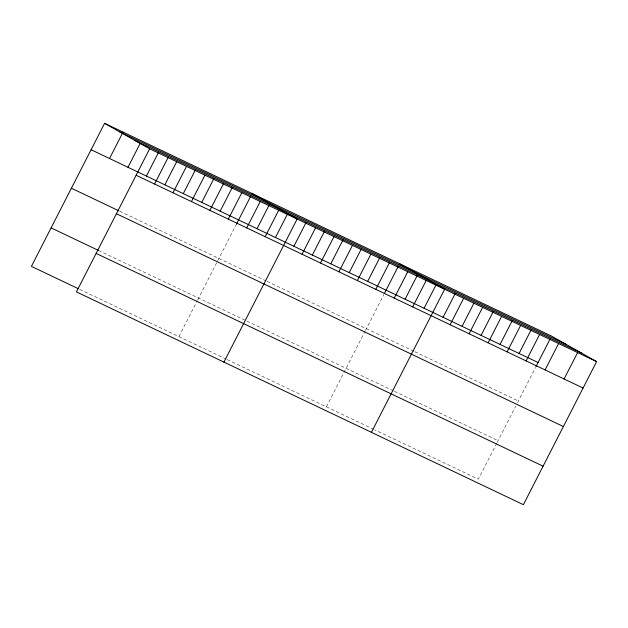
<?xml version="1.0" encoding="UTF-8"?>
<svg xmlns="http://www.w3.org/2000/svg" width="628" height="628" viewBox="0 0 628 628"><rect width="100%" height="100%" fill="white"/><g stroke="black" fill="none" stroke-linecap="round" stroke-linejoin="round"><path stroke-width="0.47" stroke-dasharray="3.14 2.35" d="M178.901 336.608L197.31 300.616M197.742 299.784L236.45 224.133M326.395 406.826L365.072 331.254M365.512 330.391L383.951 294.351M496.779 443.187L478.363 479.172L374.751 429.842M497.203 442.348L515.714 406.19M517.48 402.736L535.488 367.537M119.681 211.212L266.303 281.014M267.183 281.43L413.883 351.272M414.747 351.688L518.359 401.017M98.51 250.462L246.011 320.68M246.883 321.096L393.583 390.938M394.447 391.346L498.067 440.675M79.685 289.375L226.308 359.177M227.187 359.593L373.888 429.434"/><path stroke-width="0.94" d="M104.609 123.316L149.637 148.828L76.428 291.894L523.391 504.684L596.6 361.618L551.572 336.106L104.609 123.316L31.4 266.382L77.935 288.535M109.531 158.507L123.049 132.092M127.971 167.284L140.177 143.427M146.41 176.06L158.617 152.204M154.559 184.012L168.076 157.604M164.842 184.836L176.617 161.836M172.998 192.788L186.508 166.381M183.282 193.612L195.489 169.764M191.43 201.572L204.948 175.157M201.721 202.397L213.928 178.54M209.87 210.349L223.387 183.933M220.153 211.173L232.36 187.317M228.309 219.125L241.819 192.718M236.45 224.133L250.8 196.093M246.749 227.901L260.259 201.494M257.033 228.725L269.239 204.869M265.181 236.678L278.699 210.27M275.472 237.502L287.679 213.646M223.921 362.113L297.138 219.046L252.111 193.542M293.904 246.278L306.111 222.43M302.06 254.238L315.57 227.823M312.344 255.062L324.55 231.206M320.492 263.014L334.01 236.599M330.783 263.839L342.99 239.982M338.932 271.791L352.449 245.375M349.215 272.615L361.422 248.759M357.371 280.567L370.881 254.159M367.655 281.391L379.861 257.535M375.803 289.343L389.321 262.936M384.375 293.519L398.301 266.311M394.243 298.119L407.76 271.712M405.091 299.211L417.298 275.354M412.682 306.896L426.192 280.488M424.081 308.254L436.287 284.398M371.423 432.331L444.632 289.265L399.604 263.76M443.078 317.297L455.284 293.449M450.111 324.723L463.629 298.308M462.075 326.34L473.85 303.34M469.108 333.766L482.626 307.351M481.072 335.383L493.278 311.535M488.105 342.81L501.623 316.394M500.069 344.427L512.275 320.578M507.102 351.853L520.62 325.437M519.066 353.47L531.272 329.621M526.099 360.896L539.609 334.481M535.92 366.705L550.269 338.665M545.096 369.939L558.606 343.532M564.085 378.982L577.603 352.575M119.469 131.739L566.432 344.521M134.777 140.405L581.74 353.195M149.637 148.828L596.6 361.618M91.099 149.731L538.063 362.513M136.119 175.236L583.082 388.026M71.396 188.227L118.81 210.796M116.423 213.732L563.387 426.522M51.103 227.886L98.51 250.462M96.123 253.398L543.087 466.188"/></g></svg>
